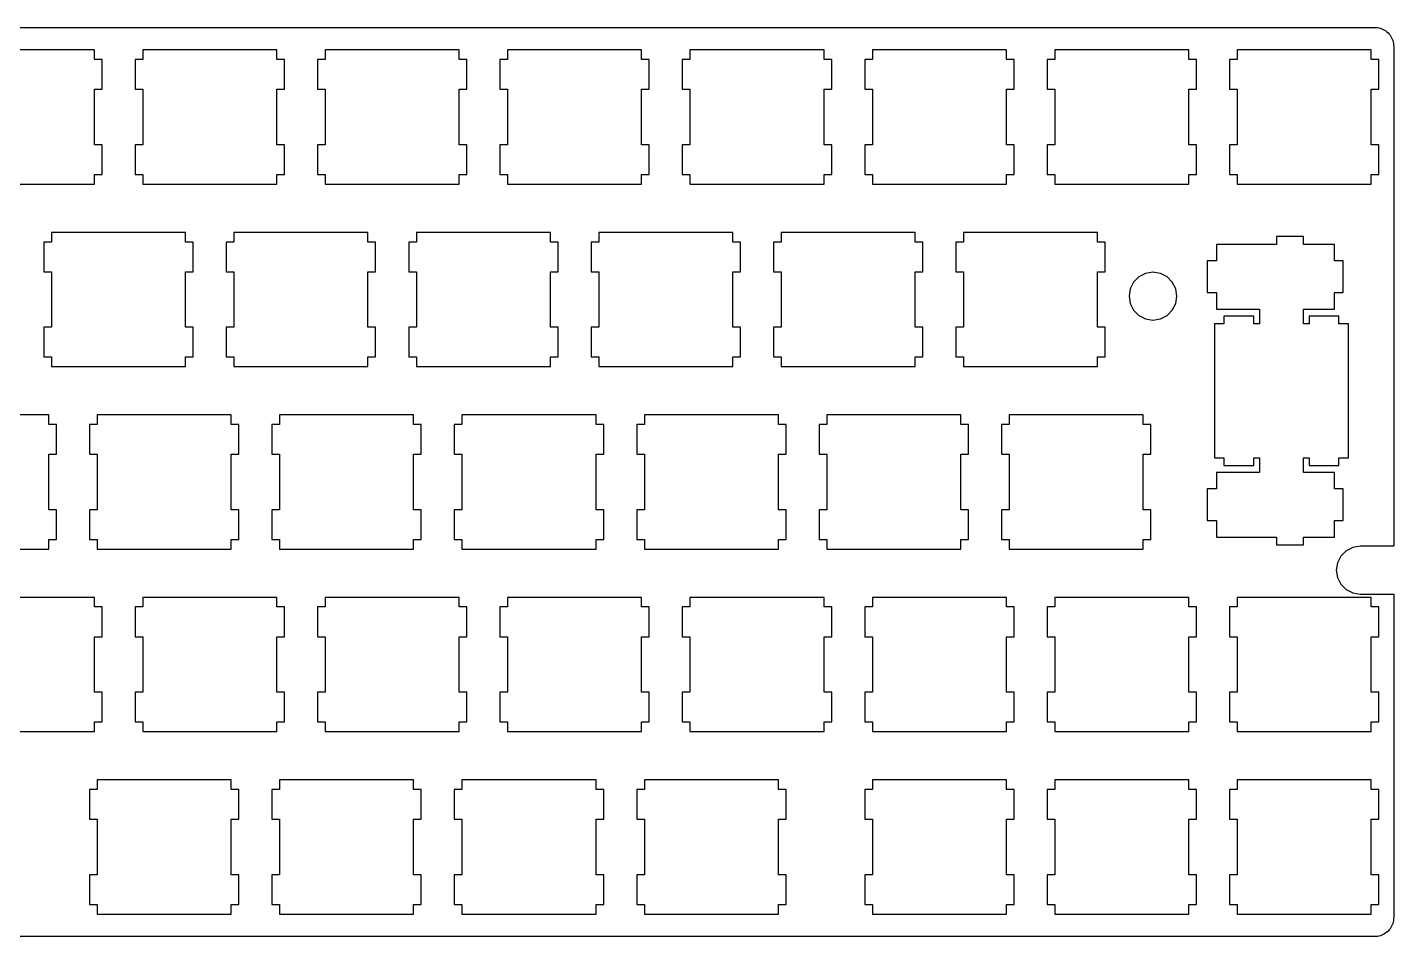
# Model space of a CAD drawing. Extents: x 0 to 285, y 0 to 95.
# Drawn here: x 142.8 to 285.5, y 0.2 to 95.2 of the extents above; entities that cross this region are included whole.
import ezdxf

# ---------------------------------------------------------------- set-up
doc = ezdxf.new("R2010")
doc.units = 0
doc.layers.get('0').update_dxf_attribs({"linetype": 'CONTINUOUS'})

msp = doc.modelspace()

# ---------------------------------------------------------------- linework, layer by layer
at = {"color": 0}
for p, q in [((2.096, 95.1548), (283.471, 95.1548)), ((283.471, 95.1548), (283.626, 95.148)), ((283.626, 95.148), (283.782, 95.1301)), ((283.782, 95.1301), (283.936, 95.0997)), ((283.936, 95.0997), (284.089, 95.057)), ((284.089, 95.057), (284.236, 95.002)), ((284.236, 95.002), (284.377, 94.9371)), ((284.377, 94.9371), (284.514, 94.8602)), ((284.514, 94.8602), (284.645, 94.773)), ((284.645, 94.773), (284.769, 94.6753)), ((284.769, 94.6753), (284.885, 94.5691)), ((284.885, 94.5691), (284.991, 94.4534)), ((284.991, 94.4534), (285.09, 94.331)), ((285.09, 94.331), (285.175, 94.1998)), ((285.175, 94.1998), (285.253, 94.0622)), ((149.783, 92.7929), (135.782, 92.7929)), ((149.783, 91.7924), (149.783, 92.7929)), ((154.831, 92.7929), (154.831, 91.7924)), ((168.832, 92.7929), (154.831, 92.7929)), ((168.832, 91.7924), (168.832, 92.7929)), ((173.882, 92.7929), (173.882, 91.7924)), ((187.883, 92.7929), (173.882, 92.7929)), ((187.883, 91.7924), (187.883, 92.7929)), ((192.931, 92.7929), (192.931, 91.7924)), ((206.932, 92.7929), (192.931, 92.7929)), ((206.932, 91.7924), (206.932, 92.7929)), ((211.982, 92.7929), (211.982, 91.7924)), ((225.983, 92.7929), (211.982, 92.7929)), ((225.983, 91.7924), (225.983, 92.7929)), ((231.032, 92.7929), (231.032, 91.7924)), ((245.033, 92.7929), (231.032, 92.7929)), ((245.033, 91.7924), (245.033, 92.7929)), ((250.081, 92.7929), (250.081, 91.7924)), ((264.082, 92.7929), (250.081, 92.7929)), ((264.082, 91.7924), (264.082, 92.7929)), ((269.131, 92.7929), (269.131, 91.7924)), ((283.132, 92.7929), (269.131, 92.7929)), ((283.132, 91.7924), (283.132, 92.7929)), ((285.253, 94.0622), (285.317, 93.92)), ((285.317, 93.92), (285.373, 93.774)), ((285.373, 93.774), (285.415, 93.6212)), ((285.415, 93.6212), (285.446, 93.4681)), ((285.446, 93.4681), (285.465, 93.3111)), ((285.465, 93.3111), (285.47, 93.1541)), ((285.47, 93.1541), (285.47, 40.991)), ((150.581, 91.7924), (149.783, 91.7924)), ((150.581, 88.6919), (150.581, 91.7924)), ((154.831, 91.7924), (154.033, 91.7924)), ((154.033, 91.7924), (154.033, 88.6919)), ((169.632, 91.7924), (168.832, 91.7924)), ((169.632, 88.6919), (169.632, 91.7924)), ((173.882, 91.7924), (173.082, 91.7924)), ((173.082, 91.7924), (173.082, 88.6919)), ((188.681, 91.7924), (187.883, 91.7924)), ((188.681, 88.6919), (188.681, 91.7924)), ((192.931, 91.7924), (192.133, 91.7924)), ((192.133, 91.7924), (192.133, 88.6919)), ((207.732, 91.7924), (206.932, 91.7924)), ((207.732, 88.6919), (207.732, 91.7924)), ((211.982, 91.7924), (211.182, 91.7924)), ((211.182, 91.7924), (211.182, 88.6919)), ((226.782, 91.7924), (225.983, 91.7924)), ((226.782, 88.6919), (226.782, 91.7924)), ((231.032, 91.7924), (230.233, 91.7924)), ((230.233, 91.7924), (230.233, 88.6919)), ((245.831, 91.7924), (245.033, 91.7924)), ((245.831, 88.6919), (245.831, 91.7924)), ((250.081, 91.7924), (249.283, 91.7924)), ((249.283, 91.7924), (249.283, 88.6919)), ((264.881, 91.7924), (264.082, 91.7924)), ((264.881, 88.6919), (264.881, 91.7924)), ((269.131, 91.7924), (268.332, 91.7924)), ((268.332, 91.7924), (268.332, 88.6919)), ((283.931, 91.7924), (283.132, 91.7924)), ((283.931, 88.6919), (283.931, 91.7924)), ((149.783, 82.8933), (149.783, 88.6919)), ((149.783, 88.6919), (150.581, 88.6919)), ((154.033, 88.6919), (154.831, 88.6919)), ((154.831, 88.6919), (154.831, 82.8933)), ((168.832, 82.8933), (168.832, 88.6919)), ((168.832, 88.6919), (169.632, 88.6919)), ((173.082, 88.6919), (173.882, 88.6919)), ((173.882, 88.6919), (173.882, 82.8933)), ((187.883, 82.8933), (187.883, 88.6919)), ((187.883, 88.6919), (188.681, 88.6919)), ((192.133, 88.6919), (192.931, 88.6919)), ((192.931, 88.6919), (192.931, 82.8933)), ((206.932, 82.8933), (206.932, 88.6919)), ((206.932, 88.6919), (207.732, 88.6919)), ((211.182, 88.6919), (211.982, 88.6919)), ((211.982, 88.6919), (211.982, 82.8933)), ((225.983, 82.8933), (225.983, 88.6919)), ((225.983, 88.6919), (226.782, 88.6919)), ((230.233, 88.6919), (231.032, 88.6919)), ((231.032, 88.6919), (231.032, 82.8933)), ((245.033, 82.8933), (245.033, 88.6919)), ((245.033, 88.6919), (245.831, 88.6919)), ((249.283, 88.6919), (250.081, 88.6919)), ((250.081, 88.6919), (250.081, 82.8933)), ((264.082, 82.8933), (264.082, 88.6919)), ((264.082, 88.6919), (264.881, 88.6919)), ((268.332, 88.6919), (269.131, 88.6919)), ((269.131, 88.6919), (269.131, 82.8933)), ((283.132, 82.8933), (283.132, 88.6919)), ((283.132, 88.6919), (283.931, 88.6919)), ((150.581, 82.8933), (149.783, 82.8933)), ((150.581, 79.7927), (150.581, 82.8933)), ((154.831, 82.8933), (154.033, 82.8933)), ((154.033, 82.8933), (154.033, 79.7927)), ((169.632, 82.8933), (168.832, 82.8933)), ((169.632, 79.7927), (169.632, 82.8933)), ((173.882, 82.8933), (173.082, 82.8933)), ((173.082, 82.8933), (173.082, 79.7927)), ((188.681, 82.8933), (187.883, 82.8933)), ((188.681, 79.7927), (188.681, 82.8933)), ((192.931, 82.8933), (192.133, 82.8933)), ((192.133, 82.8933), (192.133, 79.7927)), ((207.732, 82.8933), (206.932, 82.8933)), ((207.732, 79.7927), (207.732, 82.8933)), ((211.982, 82.8933), (211.182, 82.8933)), ((211.182, 82.8933), (211.182, 79.7927)), ((226.782, 82.8933), (225.983, 82.8933)), ((226.782, 79.7927), (226.782, 82.8933)), ((231.032, 82.8933), (230.233, 82.8933)), ((230.233, 82.8933), (230.233, 79.7927)), ((245.831, 82.8933), (245.033, 82.8933)), ((245.831, 79.7927), (245.831, 82.8933)), ((250.081, 82.8933), (249.283, 82.8933)), ((249.283, 82.8933), (249.283, 79.7927)), ((264.881, 82.8933), (264.082, 82.8933)), ((264.881, 79.7927), (264.881, 82.8933)), ((269.131, 82.8933), (268.332, 82.8933)), ((268.332, 82.8933), (268.332, 79.7927)), ((283.931, 82.8933), (283.132, 82.8933)), ((283.931, 79.7927), (283.931, 82.8933)), ((135.782, 78.7922), (149.783, 78.7922)), ((149.783, 78.7922), (149.783, 79.7927)), ((149.783, 79.7927), (150.581, 79.7927)), ((154.033, 79.7927), (154.831, 79.7927)), ((154.831, 79.7927), (154.831, 78.7922)), ((154.831, 78.7922), (168.832, 78.7922)), ((168.832, 78.7922), (168.832, 79.7927)), ((168.832, 79.7927), (169.632, 79.7927)), ((173.082, 79.7927), (173.882, 79.7927)), ((173.882, 79.7927), (173.882, 78.7922)), ((173.882, 78.7922), (187.883, 78.7922)), ((187.883, 78.7922), (187.883, 79.7927)), ((187.883, 79.7927), (188.681, 79.7927)), ((192.133, 79.7927), (192.931, 79.7927)), ((192.931, 79.7927), (192.931, 78.7922)), ((192.931, 78.7922), (206.932, 78.7922)), ((206.932, 78.7922), (206.932, 79.7927)), ((206.932, 79.7927), (207.732, 79.7927)), ((211.182, 79.7927), (211.982, 79.7927)), ((211.982, 79.7927), (211.982, 78.7922)), ((211.982, 78.7922), (225.983, 78.7922)), ((225.983, 78.7922), (225.983, 79.7927)), ((225.983, 79.7927), (226.782, 79.7927)), ((230.233, 79.7927), (231.032, 79.7927)), ((231.032, 79.7927), (231.032, 78.7922)), ((231.032, 78.7922), (245.033, 78.7922)), ((245.033, 78.7922), (245.033, 79.7927)), ((245.033, 79.7927), (245.831, 79.7927)), ((249.283, 79.7927), (250.081, 79.7927)), ((250.081, 79.7927), (250.081, 78.7922)), ((250.081, 78.7922), (264.082, 78.7922)), ((264.082, 78.7922), (264.082, 79.7927)), ((264.082, 79.7927), (264.881, 79.7927)), ((268.332, 79.7927), (269.131, 79.7927)), ((269.131, 79.7927), (269.131, 78.7922)), ((269.131, 78.7922), (283.132, 78.7922)), ((283.132, 78.7922), (283.132, 79.7927)), ((283.132, 79.7927), (283.931, 79.7927)), ((145.306, 73.7429), (145.306, 72.7424)), ((159.307, 73.7429), (145.306, 73.7429)), ((159.307, 72.7424), (159.307, 73.7429)), ((164.357, 73.7429), (164.357, 72.7424)), ((178.358, 73.7429), (164.357, 73.7429)), ((178.358, 72.7424), (178.358, 73.7429)), ((183.407, 73.7429), (183.407, 72.7424)), ((197.408, 73.7429), (183.407, 73.7429)), ((197.408, 72.7424), (197.408, 73.7429)), ((202.456, 73.7429), (202.456, 72.7424)), ((216.457, 73.7429), (202.456, 73.7429)), ((216.457, 72.7424), (216.457, 73.7429)), ((221.507, 73.7429), (221.507, 72.7424)), ((235.508, 73.7429), (221.507, 73.7429)), ((235.508, 72.7424), (235.508, 73.7429)), ((240.556, 73.7429), (240.556, 72.7424)), ((254.557, 73.7429), (240.556, 73.7429)), ((254.557, 72.7424), (254.557, 73.7429)), ((273.25, 73.3171), (273.25, 72.493)), ((276.05, 73.3171), (273.25, 73.3171)), ((276.05, 72.493), (276.05, 73.3171)), ((145.306, 72.7424), (144.508, 72.7424)), ((144.508, 72.7424), (144.508, 69.6419)), ((160.107, 72.7424), (159.307, 72.7424)), ((160.107, 69.6419), (160.107, 72.7424)), ((164.357, 72.7424), (163.557, 72.7424)), ((163.557, 72.7424), (163.557, 69.6419)), ((179.157, 72.7424), (178.358, 72.7424)), ((179.157, 69.6419), (179.157, 72.7424)), ((183.407, 72.7424), (182.608, 72.7424)), ((182.608, 72.7424), (182.608, 69.6419)), ((198.206, 72.7424), (197.408, 72.7424)), ((198.206, 69.6419), (198.206, 72.7424)), ((202.456, 72.7424), (201.658, 72.7424)), ((201.658, 72.7424), (201.658, 69.6419)), ((217.257, 72.7424), (216.457, 72.7424)), ((217.257, 69.6419), (217.257, 72.7424)), ((221.507, 72.7424), (220.707, 72.7424)), ((220.707, 72.7424), (220.707, 69.6419)), ((236.306, 72.7424), (235.508, 72.7424)), ((236.306, 69.6419), (236.306, 72.7424)), ((240.556, 72.7424), (239.758, 72.7424)), ((239.758, 72.7424), (239.758, 69.6419)), ((255.356, 72.7424), (254.557, 72.7424)), ((255.356, 69.6419), (255.356, 72.7424)), ((273.25, 72.493), (266.981, 72.493)), ((266.981, 72.493), (266.981, 70.7679)), ((279.28, 72.493), (276.05, 72.493)), ((279.28, 70.7679), (279.28, 72.493)), ((266.981, 70.7679), (266, 70.7679)), ((266, 70.7679), (266, 67.4688)), ((280.201, 70.7679), (279.28, 70.7679)), ((280.201, 67.4688), (280.201, 70.7679)), ((144.508, 69.6419), (145.306, 69.6419)), ((145.306, 69.6419), (145.306, 63.8433)), ((159.307, 63.8433), (159.307, 69.6419)), ((159.307, 69.6419), (160.107, 69.6419)), ((163.557, 69.6419), (164.357, 69.6419)), ((164.357, 69.6419), (164.357, 63.8433)), ((178.358, 63.8433), (178.358, 69.6419)), ((178.358, 69.6419), (179.157, 69.6419)), ((182.608, 69.6419), (183.407, 69.6419)), ((183.407, 69.6419), (183.407, 63.8433)), ((197.408, 63.8433), (197.408, 69.6419)), ((197.408, 69.6419), (198.206, 69.6419)), ((201.658, 69.6419), (202.456, 69.6419)), ((202.456, 69.6419), (202.456, 63.8433)), ((216.457, 63.8433), (216.457, 69.6419)), ((216.457, 69.6419), (217.257, 69.6419)), ((220.707, 69.6419), (221.507, 69.6419)), ((221.507, 69.6419), (221.507, 63.8433)), ((235.508, 63.8433), (235.508, 69.6419)), ((235.508, 69.6419), (236.306, 69.6419)), ((239.758, 69.6419), (240.556, 69.6419)), ((240.556, 69.6419), (240.556, 63.8433)), ((254.557, 63.8433), (254.557, 69.6419)), ((254.557, 69.6419), (255.356, 69.6419)), ((258.309, 68.5617), (257.955, 67.8642)), ((258.863, 69.1141), (258.309, 68.5617)), ((259.559, 69.4697), (258.863, 69.1141)), ((260.332, 69.5911), (259.559, 69.4697)), ((261.105, 69.4697), (260.332, 69.5911)), ((261.801, 69.1141), (261.105, 69.4697)), ((262.355, 68.5617), (261.801, 69.1141)), ((262.709, 67.8642), (262.355, 68.5617)), ((257.955, 67.8642), (257.832, 67.0913)), ((257.832, 67.0913), (257.955, 66.3194)), ((262.832, 67.0913), (262.709, 67.8642)), ((262.709, 66.3194), (262.832, 67.0913)), ((266, 67.4688), (266.981, 67.4688)), ((266.981, 67.4688), (266.981, 65.7419)), ((279.28, 65.7419), (279.28, 67.4688)), ((279.28, 67.4688), (280.201, 67.4688)), ((257.955, 66.3194), (258.309, 65.6223)), ((262.355, 65.6223), (262.709, 66.3194)), ((266.981, 65.7419), (271.45, 65.7419)), ((271.45, 65.7419), (271.45, 64.2179)), ((276.05, 64.2179), (276.05, 65.7419)), ((276.05, 65.7419), (279.28, 65.7419)), ((258.309, 65.6223), (258.863, 65.0695)), ((258.863, 65.0695), (259.559, 64.7139)), ((259.559, 64.7139), (260.332, 64.5901)), ((260.332, 64.5901), (261.105, 64.7139)), ((261.105, 64.7139), (261.801, 65.0695)), ((261.801, 65.0695), (262.355, 65.6223)), ((267.75, 64.2179), (266.751, 64.2179)), ((266.751, 64.2179), (266.751, 50.2172)), ((270.851, 65.0173), (267.75, 65.0173)), ((267.75, 65.0173), (267.75, 64.2179)), ((270.851, 64.2179), (270.851, 65.0173)), ((271.45, 64.2179), (270.851, 64.2179)), ((276.651, 64.2179), (276.05, 64.2179)), ((279.75, 65.0173), (276.651, 65.0173)), ((276.651, 65.0173), (276.651, 64.2179)), ((279.75, 64.2179), (279.75, 65.0173)), ((280.75, 64.2179), (279.75, 64.2179)), ((280.75, 50.2172), (280.75, 64.2179)), ((145.306, 63.8433), (144.508, 63.8433)), ((144.508, 63.8433), (144.508, 60.7427)), ((160.107, 63.8433), (159.307, 63.8433)), ((160.107, 60.7427), (160.107, 63.8433)), ((164.357, 63.8433), (163.557, 63.8433)), ((163.557, 63.8433), (163.557, 60.7427)), ((179.157, 63.8433), (178.358, 63.8433)), ((179.157, 60.7427), (179.157, 63.8433)), ((183.407, 63.8433), (182.608, 63.8433)), ((182.608, 63.8433), (182.608, 60.7427)), ((198.206, 63.8433), (197.408, 63.8433)), ((198.206, 60.7427), (198.206, 63.8433)), ((202.456, 63.8433), (201.658, 63.8433)), ((201.658, 63.8433), (201.658, 60.7427)), ((217.257, 63.8433), (216.457, 63.8433)), ((217.257, 60.7427), (217.257, 63.8433)), ((221.507, 63.8433), (220.707, 63.8433)), ((220.707, 63.8433), (220.707, 60.7427)), ((236.306, 63.8433), (235.508, 63.8433)), ((236.306, 60.7427), (236.306, 63.8433)), ((240.556, 63.8433), (239.758, 63.8433)), ((239.758, 63.8433), (239.758, 60.7427)), ((255.356, 63.8433), (254.557, 63.8433)), ((255.356, 60.7427), (255.356, 63.8433)), ((144.508, 60.7427), (145.306, 60.7427)), ((145.306, 60.7427), (145.306, 59.7422)), ((159.307, 59.7422), (159.307, 60.7427)), ((159.307, 60.7427), (160.107, 60.7427)), ((163.557, 60.7427), (164.357, 60.7427)), ((164.357, 60.7427), (164.357, 59.7422)), ((178.358, 59.7422), (178.358, 60.7427)), ((178.358, 60.7427), (179.157, 60.7427)), ((182.608, 60.7427), (183.407, 60.7427)), ((183.407, 60.7427), (183.407, 59.7422)), ((197.408, 59.7422), (197.408, 60.7427)), ((197.408, 60.7427), (198.206, 60.7427)), ((201.658, 60.7427), (202.456, 60.7427)), ((202.456, 60.7427), (202.456, 59.7422)), ((216.457, 59.7422), (216.457, 60.7427)), ((216.457, 60.7427), (217.257, 60.7427)), ((220.707, 60.7427), (221.507, 60.7427)), ((221.507, 60.7427), (221.507, 59.7422)), ((235.508, 59.7422), (235.508, 60.7427)), ((235.508, 60.7427), (236.306, 60.7427)), ((239.758, 60.7427), (240.556, 60.7427)), ((240.556, 60.7427), (240.556, 59.7422)), ((254.557, 59.7422), (254.557, 60.7427)), ((254.557, 60.7427), (255.356, 60.7427)), ((145.306, 59.7422), (159.307, 59.7422)), ((164.357, 59.7422), (178.358, 59.7422)), ((183.407, 59.7422), (197.408, 59.7422)), ((202.456, 59.7422), (216.457, 59.7422)), ((221.507, 59.7422), (235.508, 59.7422)), ((240.556, 59.7422), (254.557, 59.7422)), ((145.019, 54.6915), (131.02, 54.6915)), ((145.019, 53.691), (145.019, 54.6915)), ((150.07, 54.6915), (150.07, 53.691)), ((164.069, 54.6915), (150.07, 54.6915)), ((164.069, 53.691), (164.069, 54.6915)), ((169.121, 54.6915), (169.121, 53.691)), ((183.121, 54.6915), (169.121, 54.6915)), ((183.121, 53.691), (183.121, 54.6915)), ((188.17, 54.6915), (188.17, 53.691)), ((202.169, 54.6915), (188.17, 54.6915)), ((202.169, 53.691), (202.169, 54.6915)), ((207.221, 54.6915), (207.221, 53.691)), ((221.221, 54.6915), (207.221, 54.6915)), ((221.221, 53.691), (221.221, 54.6915)), ((226.271, 54.6915), (226.271, 53.691)), ((240.271, 54.6915), (226.271, 54.6915)), ((240.271, 53.691), (240.271, 54.6915)), ((245.32, 54.6915), (245.32, 53.691)), ((259.319, 54.6915), (245.32, 54.6915)), ((259.319, 53.691), (259.319, 54.6915)), ((145.82, 53.691), (145.019, 53.691)), ((145.82, 50.5919), (145.82, 53.691)), ((150.07, 53.691), (149.269, 53.691)), ((149.269, 53.691), (149.269, 50.5919)), ((164.87, 53.691), (164.069, 53.691)), ((164.87, 50.5919), (164.87, 53.691)), ((169.121, 53.691), (168.319, 53.691)), ((168.319, 53.691), (168.319, 50.5919)), ((183.92, 53.691), (183.121, 53.691)), ((183.92, 50.5919), (183.92, 53.691)), ((188.17, 53.691), (187.371, 53.691)), ((187.371, 53.691), (187.371, 50.5919)), ((202.97, 53.691), (202.169, 53.691)), ((202.97, 50.5919), (202.97, 53.691)), ((207.221, 53.691), (206.419, 53.691)), ((206.419, 53.691), (206.419, 50.5919)), ((222.02, 53.691), (221.221, 53.691)), ((222.02, 50.5919), (222.02, 53.691)), ((226.271, 53.691), (225.471, 53.691)), ((225.471, 53.691), (225.471, 50.5919)), ((241.07, 53.691), (240.271, 53.691)), ((241.07, 50.5919), (241.07, 53.691)), ((245.32, 53.691), (244.521, 53.691)), ((244.521, 53.691), (244.521, 50.5919)), ((260.12, 53.691), (259.319, 53.691)), ((260.12, 50.5919), (260.12, 53.691)), ((145.019, 44.7918), (145.019, 50.5919)), ((145.019, 50.5919), (145.82, 50.5919)), ((149.269, 50.5919), (150.07, 50.5919)), ((150.07, 50.5919), (150.07, 44.7918)), ((164.069, 44.7918), (164.069, 50.5919)), ((164.069, 50.5919), (164.87, 50.5919)), ((168.319, 50.5919), (169.121, 50.5919)), ((169.121, 50.5919), (169.121, 44.7918)), ((183.121, 44.7918), (183.121, 50.5919)), ((183.121, 50.5919), (183.92, 50.5919)), ((187.371, 50.5919), (188.17, 50.5919)), ((188.17, 50.5919), (188.17, 44.7918)), ((202.169, 44.7918), (202.169, 50.5919)), ((202.169, 50.5919), (202.97, 50.5919)), ((206.419, 50.5919), (207.221, 50.5919)), ((207.221, 50.5919), (207.221, 44.7918)), ((221.221, 44.7918), (221.221, 50.5919)), ((221.221, 50.5919), (222.02, 50.5919)), ((225.471, 50.5919), (226.271, 50.5919)), ((226.271, 50.5919), (226.271, 44.7918)), ((240.271, 44.7918), (240.271, 50.5919)), ((240.271, 50.5919), (241.07, 50.5919)), ((244.521, 50.5919), (245.32, 50.5919)), ((245.32, 50.5919), (245.32, 44.7918)), ((259.319, 44.7918), (259.319, 50.5919)), ((259.319, 50.5919), (260.12, 50.5919)), ((266.751, 50.2172), (267.75, 50.2172)), ((267.75, 50.2172), (267.75, 49.4164)), ((270.851, 49.4164), (270.851, 50.2172)), ((270.851, 50.2172), (271.45, 50.2172)), ((271.45, 50.2172), (271.45, 48.6914)), ((276.05, 48.6914), (276.05, 50.2172)), ((276.05, 50.2172), (276.651, 50.2172)), ((276.651, 50.2172), (276.651, 49.4164)), ((279.75, 49.4164), (279.75, 50.2172)), ((279.75, 50.2172), (280.75, 50.2172)), ((271.45, 48.6914), (266.981, 48.6914)), ((266.981, 48.6914), (266.981, 46.9678)), ((267.75, 49.4164), (270.851, 49.4164)), ((279.28, 48.6914), (276.05, 48.6914)), ((276.651, 49.4164), (279.75, 49.4164)), ((279.28, 46.9678), (279.28, 48.6914)), ((266.981, 46.9678), (266, 46.9678)), ((266, 46.9678), (266, 43.6658)), ((280.201, 46.9678), (279.28, 46.9678)), ((280.201, 43.6658), (280.201, 46.9678)), ((145.82, 44.7918), (145.019, 44.7918)), ((145.82, 41.6913), (145.82, 44.7918)), ((150.07, 44.7918), (149.269, 44.7918)), ((149.269, 44.7918), (149.269, 41.6913)), ((164.87, 44.7918), (164.069, 44.7918)), ((164.87, 41.6913), (164.87, 44.7918)), ((169.121, 44.7918), (168.319, 44.7918)), ((168.319, 44.7918), (168.319, 41.6913)), ((183.92, 44.7918), (183.121, 44.7918)), ((183.92, 41.6913), (183.92, 44.7918)), ((188.17, 44.7918), (187.371, 44.7918)), ((187.371, 44.7918), (187.371, 41.6913)), ((202.97, 44.7918), (202.169, 44.7918)), ((202.97, 41.6913), (202.97, 44.7918)), ((207.221, 44.7918), (206.419, 44.7918)), ((206.419, 44.7918), (206.419, 41.6913)), ((222.02, 44.7918), (221.221, 44.7918)), ((222.02, 41.6913), (222.02, 44.7918)), ((226.271, 44.7918), (225.471, 44.7918)), ((225.471, 44.7918), (225.471, 41.6913)), ((241.07, 44.7918), (240.271, 44.7918)), ((241.07, 41.6913), (241.07, 44.7918)), ((245.32, 44.7918), (244.521, 44.7918)), ((244.521, 44.7918), (244.521, 41.6913)), ((260.12, 44.7918), (259.319, 44.7918)), ((260.12, 41.6913), (260.12, 44.7918)), ((266, 43.6658), (266.981, 43.6658)), ((266.981, 43.6658), (266.981, 41.9421)), ((279.28, 41.9421), (279.28, 43.6658)), ((279.28, 43.6658), (280.201, 43.6658)), ((145.019, 40.6922), (145.019, 41.6913)), ((145.019, 41.6913), (145.82, 41.6913)), ((149.269, 41.6913), (150.07, 41.6913)), ((150.07, 41.6913), (150.07, 40.6922)), ((164.069, 40.6922), (164.069, 41.6913)), ((164.069, 41.6913), (164.87, 41.6913)), ((168.319, 41.6913), (169.121, 41.6913)), ((169.121, 41.6913), (169.121, 40.6922)), ((183.121, 40.6922), (183.121, 41.6913)), ((183.121, 41.6913), (183.92, 41.6913)), ((187.371, 41.6913), (188.17, 41.6913)), ((188.17, 41.6913), (188.17, 40.6922)), ((202.169, 40.6922), (202.169, 41.6913)), ((202.169, 41.6913), (202.97, 41.6913)), ((206.419, 41.6913), (207.221, 41.6913)), ((207.221, 41.6913), (207.221, 40.6922)), ((221.221, 40.6922), (221.221, 41.6913)), ((221.221, 41.6913), (222.02, 41.6913)), ((225.471, 41.6913), (226.271, 41.6913)), ((226.271, 41.6913), (226.271, 40.6922)), ((240.271, 40.6922), (240.271, 41.6913)), ((240.271, 41.6913), (241.07, 41.6913)), ((244.521, 41.6913), (245.32, 41.6913)), ((245.32, 41.6913), (245.32, 40.6922)), ((259.319, 40.6922), (259.319, 41.6913)), ((259.319, 41.6913), (260.12, 41.6913)), ((266.981, 41.9421), (273.25, 41.9421)), ((273.25, 41.9421), (273.25, 41.118)), ((276.05, 41.118), (276.05, 41.9421)), ((276.05, 41.9421), (279.28, 41.9421)), ((131.02, 40.6922), (145.019, 40.6922)), ((150.07, 40.6922), (164.069, 40.6922)), ((169.121, 40.6922), (183.121, 40.6922)), ((188.17, 40.6922), (202.169, 40.6922)), ((207.221, 40.6922), (221.221, 40.6922)), ((226.271, 40.6922), (240.271, 40.6922)), ((245.32, 40.6922), (259.319, 40.6922)), ((273.25, 41.118), (276.05, 41.118)), ((279.947, 39.9616), (279.593, 39.2645)), ((280.501, 40.5144), (279.947, 39.9616)), ((281.197, 40.87), (280.501, 40.5144)), ((281.97, 40.991), (281.197, 40.87)), ((285.47, 40.991), (281.97, 40.991)), ((279.593, 39.2645), (279.47, 38.4926)), ((279.47, 38.4926), (279.593, 37.7183)), ((279.593, 37.7183), (279.947, 37.0223)), ((279.947, 37.0223), (280.501, 36.4684)), ((280.501, 36.4684), (281.197, 36.1128)), ((281.197, 36.1128), (281.97, 35.9914)), ((281.97, 35.9914), (285.47, 35.9914)), ((285.47, 35.9914), (285.47, 2.22691)), ((149.783, 35.6429), (135.782, 35.6429)), ((149.783, 34.6425), (149.783, 35.6429)), ((150.581, 34.6425), (149.783, 34.6425)), ((150.581, 31.5419), (150.581, 34.6425)), ((154.831, 34.6425), (154.033, 34.6425)), ((154.033, 34.6425), (154.033, 31.5419)), ((154.831, 35.6429), (154.831, 34.6425)), ((168.832, 35.6429), (154.831, 35.6429)), ((168.832, 34.6425), (168.832, 35.6429)), ((169.632, 34.6425), (168.832, 34.6425)), ((169.632, 31.5419), (169.632, 34.6425)), ((173.882, 34.6425), (173.082, 34.6425)), ((173.082, 34.6425), (173.082, 31.5419)), ((173.882, 35.6429), (173.882, 34.6425)), ((187.883, 35.6429), (173.882, 35.6429)), ((187.883, 34.6425), (187.883, 35.6429)), ((188.681, 34.6425), (187.883, 34.6425)), ((188.681, 31.5419), (188.681, 34.6425)), ((192.931, 34.6425), (192.133, 34.6425)), ((192.133, 34.6425), (192.133, 31.5419)), ((192.931, 35.6429), (192.931, 34.6425)), ((206.932, 35.6429), (192.931, 35.6429)), ((206.932, 34.6425), (206.932, 35.6429)), ((207.732, 34.6425), (206.932, 34.6425)), ((207.732, 31.5419), (207.732, 34.6425)), ((211.982, 34.6425), (211.182, 34.6425)), ((211.182, 34.6425), (211.182, 31.5419)), ((211.982, 35.6429), (211.982, 34.6425)), ((225.983, 35.6429), (211.982, 35.6429)), ((225.983, 34.6425), (225.983, 35.6429)), ((226.782, 34.6425), (225.983, 34.6425)), ((226.782, 31.5419), (226.782, 34.6425)), ((231.032, 34.6425), (230.233, 34.6425)), ((230.233, 34.6425), (230.233, 31.5419)), ((231.032, 35.6429), (231.032, 34.6425)), ((245.033, 35.6429), (231.032, 35.6429)), ((245.033, 34.6425), (245.033, 35.6429)), ((245.831, 34.6425), (245.033, 34.6425)), ((245.831, 31.5419), (245.831, 34.6425)), ((250.081, 34.6425), (249.283, 34.6425)), ((249.283, 34.6425), (249.283, 31.5419)), ((250.081, 35.6429), (250.081, 34.6425)), ((264.082, 35.6429), (250.081, 35.6429)), ((264.082, 34.6425), (264.082, 35.6429)), ((264.881, 34.6425), (264.082, 34.6425)), ((264.881, 31.5419), (264.881, 34.6425)), ((269.131, 34.6425), (268.332, 34.6425)), ((268.332, 34.6425), (268.332, 31.5419)), ((269.131, 35.6429), (269.131, 34.6425)), ((283.132, 35.6429), (269.131, 35.6429)), ((283.132, 34.6425), (283.132, 35.6429)), ((283.931, 34.6425), (283.132, 34.6425)), ((283.931, 31.5419), (283.931, 34.6425)), ((149.783, 25.7418), (149.783, 31.5419)), ((149.783, 31.5419), (150.581, 31.5419)), ((154.033, 31.5419), (154.831, 31.5419)), ((154.831, 31.5419), (154.831, 25.7418)), ((168.832, 25.7418), (168.832, 31.5419)), ((168.832, 31.5419), (169.632, 31.5419)), ((173.082, 31.5419), (173.882, 31.5419)), ((173.882, 31.5419), (173.882, 25.7418)), ((187.883, 25.7418), (187.883, 31.5419)), ((187.883, 31.5419), (188.681, 31.5419)), ((192.133, 31.5419), (192.931, 31.5419)), ((192.931, 31.5419), (192.931, 25.7418)), ((206.932, 25.7418), (206.932, 31.5419)), ((206.932, 31.5419), (207.732, 31.5419)), ((211.182, 31.5419), (211.982, 31.5419)), ((211.982, 31.5419), (211.982, 25.7418)), ((225.983, 25.7418), (225.983, 31.5419)), ((225.983, 31.5419), (226.782, 31.5419)), ((230.233, 31.5419), (231.032, 31.5419)), ((231.032, 31.5419), (231.032, 25.7418)), ((245.033, 25.7418), (245.033, 31.5419)), ((245.033, 31.5419), (245.831, 31.5419)), ((249.283, 31.5419), (250.081, 31.5419)), ((250.081, 31.5419), (250.081, 25.7418)), ((264.082, 25.7418), (264.082, 31.5419)), ((264.082, 31.5419), (264.881, 31.5419)), ((268.332, 31.5419), (269.131, 31.5419)), ((269.131, 31.5419), (269.131, 25.7418)), ((283.132, 25.7418), (283.132, 31.5419)), ((283.132, 31.5419), (283.931, 31.5419)), ((150.581, 25.7418), (149.783, 25.7418)), ((150.581, 22.6425), (150.581, 25.7418)), ((154.831, 25.7418), (154.033, 25.7418)), ((154.033, 25.7418), (154.033, 22.6425)), ((169.632, 25.7418), (168.832, 25.7418)), ((169.632, 22.6425), (169.632, 25.7418)), ((173.882, 25.7418), (173.082, 25.7418)), ((173.082, 25.7418), (173.082, 22.6425)), ((188.681, 25.7418), (187.883, 25.7418)), ((188.681, 22.6425), (188.681, 25.7418)), ((192.931, 25.7418), (192.133, 25.7418)), ((192.133, 25.7418), (192.133, 22.6425)), ((207.732, 25.7418), (206.932, 25.7418)), ((207.732, 22.6425), (207.732, 25.7418)), ((211.982, 25.7418), (211.182, 25.7418)), ((211.182, 25.7418), (211.182, 22.6425)), ((226.782, 25.7418), (225.983, 25.7418)), ((226.782, 22.6425), (226.782, 25.7418)), ((231.032, 25.7418), (230.233, 25.7418)), ((230.233, 25.7418), (230.233, 22.6425)), ((245.831, 25.7418), (245.033, 25.7418)), ((245.831, 22.6425), (245.831, 25.7418)), ((250.081, 25.7418), (249.283, 25.7418)), ((249.283, 25.7418), (249.283, 22.6425)), ((264.881, 25.7418), (264.082, 25.7418)), ((264.881, 22.6425), (264.881, 25.7418)), ((269.131, 25.7418), (268.332, 25.7418)), ((268.332, 25.7418), (268.332, 22.6425)), ((283.931, 25.7418), (283.132, 25.7418)), ((283.931, 22.6425), (283.931, 25.7418)), ((135.782, 21.6421), (149.783, 21.6421)), ((149.783, 21.6421), (149.783, 22.6425)), ((149.783, 22.6425), (150.581, 22.6425)), ((154.033, 22.6425), (154.831, 22.6425)), ((154.831, 22.6425), (154.831, 21.6421)), ((154.831, 21.6421), (168.832, 21.6421)), ((168.832, 21.6421), (168.832, 22.6425)), ((168.832, 22.6425), (169.632, 22.6425)), ((173.082, 22.6425), (173.882, 22.6425)), ((173.882, 22.6425), (173.882, 21.6421)), ((173.882, 21.6421), (187.883, 21.6421)), ((187.883, 21.6421), (187.883, 22.6425)), ((187.883, 22.6425), (188.681, 22.6425)), ((192.133, 22.6425), (192.931, 22.6425)), ((192.931, 22.6425), (192.931, 21.6421)), ((192.931, 21.6421), (206.932, 21.6421)), ((206.932, 21.6421), (206.932, 22.6425)), ((206.932, 22.6425), (207.732, 22.6425)), ((211.182, 22.6425), (211.982, 22.6425)), ((211.982, 22.6425), (211.982, 21.6421)), ((211.982, 21.6421), (225.983, 21.6421)), ((225.983, 21.6421), (225.983, 22.6425)), ((225.983, 22.6425), (226.782, 22.6425)), ((230.233, 22.6425), (231.032, 22.6425)), ((231.032, 22.6425), (231.032, 21.6421)), ((231.032, 21.6421), (245.033, 21.6421)), ((245.033, 21.6421), (245.033, 22.6425)), ((245.033, 22.6425), (245.831, 22.6425)), ((249.283, 22.6425), (250.081, 22.6425)), ((250.081, 22.6425), (250.081, 21.6421)), ((250.081, 21.6421), (264.082, 21.6421)), ((264.082, 21.6421), (264.082, 22.6425)), ((264.082, 22.6425), (264.881, 22.6425)), ((268.332, 22.6425), (269.131, 22.6425)), ((269.131, 22.6425), (269.131, 21.6421)), ((269.131, 21.6421), (283.132, 21.6421)), ((283.132, 21.6421), (283.132, 22.6425)), ((283.132, 22.6425), (283.931, 22.6425)), ((150.07, 16.593), (150.07, 15.5925)), ((164.069, 16.593), (150.07, 16.593)), ((164.069, 15.5925), (164.069, 16.593)), ((169.121, 16.593), (169.121, 15.5925)), ((183.121, 16.593), (169.121, 16.593)), ((183.121, 15.5925), (183.121, 16.593)), ((188.17, 16.593), (188.17, 15.5925)), ((202.169, 16.593), (188.17, 16.593)), ((202.169, 15.5925), (202.169, 16.593)), ((207.221, 16.593), (207.221, 15.5925)), ((221.221, 16.593), (207.221, 16.593)), ((221.221, 15.5925), (221.221, 16.593)), ((231.032, 16.593), (231.032, 15.5925)), ((245.033, 16.593), (231.032, 16.593)), ((245.033, 15.5925), (245.033, 16.593)), ((250.081, 16.593), (250.081, 15.5925)), ((264.082, 16.593), (250.081, 16.593)), ((264.082, 15.5925), (264.082, 16.593)), ((269.131, 16.593), (269.131, 15.5925)), ((283.132, 16.593), (269.131, 16.593)), ((283.132, 15.5925), (283.132, 16.593)), ((150.07, 15.5925), (149.269, 15.5925)), ((149.269, 15.5925), (149.269, 12.4919)), ((164.87, 15.5925), (164.069, 15.5925)), ((164.87, 12.4919), (164.87, 15.5925)), ((169.121, 15.5925), (168.319, 15.5925)), ((168.319, 15.5925), (168.319, 12.4919)), ((183.92, 15.5925), (183.121, 15.5925)), ((183.92, 12.4919), (183.92, 15.5925)), ((188.17, 15.5925), (187.371, 15.5925)), ((187.371, 15.5925), (187.371, 12.4919)), ((202.97, 15.5925), (202.169, 15.5925)), ((202.97, 12.4919), (202.97, 15.5925)), ((207.221, 15.5925), (206.419, 15.5925)), ((206.419, 15.5925), (206.419, 12.4919)), ((222.02, 15.5925), (221.221, 15.5925)), ((222.02, 12.4919), (222.02, 15.5925)), ((231.032, 15.5925), (230.233, 15.5925)), ((230.233, 15.5925), (230.233, 12.4919)), ((245.831, 15.5925), (245.033, 15.5925)), ((245.831, 12.4919), (245.831, 15.5925)), ((250.081, 15.5925), (249.283, 15.5925)), ((249.283, 15.5925), (249.283, 12.4919)), ((264.881, 15.5925), (264.082, 15.5925)), ((264.881, 12.4919), (264.881, 15.5925)), ((269.131, 15.5925), (268.332, 15.5925)), ((268.332, 15.5925), (268.332, 12.4919)), ((283.931, 15.5925), (283.132, 15.5925)), ((283.931, 12.4919), (283.931, 15.5925)), ((149.269, 12.4919), (150.07, 12.4919)), ((150.07, 12.4919), (150.07, 6.69177)), ((164.069, 6.69177), (164.069, 12.4919)), ((164.069, 12.4919), (164.87, 12.4919)), ((168.319, 12.4919), (169.121, 12.4919)), ((169.121, 12.4919), (169.121, 6.69177)), ((183.121, 6.69177), (183.121, 12.4919)), ((183.121, 12.4919), (183.92, 12.4919)), ((187.371, 12.4919), (188.17, 12.4919)), ((188.17, 12.4919), (188.17, 6.69177)), ((202.169, 6.69177), (202.169, 12.4919)), ((202.169, 12.4919), (202.97, 12.4919)), ((206.419, 12.4919), (207.221, 12.4919)), ((207.221, 12.4919), (207.221, 6.69177)), ((221.221, 6.69177), (221.221, 12.4919)), ((221.221, 12.4919), (222.02, 12.4919)), ((230.233, 12.4919), (231.032, 12.4919)), ((231.032, 12.4919), (231.032, 6.69177)), ((245.033, 6.69177), (245.033, 12.4919)), ((245.033, 12.4919), (245.831, 12.4919)), ((249.283, 12.4919), (250.081, 12.4919)), ((250.081, 12.4919), (250.081, 6.69177)), ((264.082, 6.69177), (264.082, 12.4919)), ((264.082, 12.4919), (264.881, 12.4919)), ((268.332, 12.4919), (269.131, 12.4919)), ((269.131, 12.4919), (269.131, 6.69177)), ((283.132, 6.69177), (283.132, 12.4919)), ((283.132, 12.4919), (283.931, 12.4919)), ((150.07, 6.69177), (149.269, 6.69177)), ((149.269, 6.69177), (149.269, 3.59255)), ((164.87, 6.69177), (164.069, 6.69177)), ((164.87, 3.59255), (164.87, 6.69177)), ((169.121, 6.69177), (168.319, 6.69177)), ((168.319, 6.69177), (168.319, 3.59255)), ((183.92, 6.69177), (183.121, 6.69177)), ((183.92, 3.59255), (183.92, 6.69177)), ((188.17, 6.69177), (187.371, 6.69177)), ((187.371, 6.69177), (187.371, 3.59255)), ((202.97, 6.69177), (202.169, 6.69177)), ((202.97, 3.59255), (202.97, 6.69177)), ((207.221, 6.69177), (206.419, 6.69177)), ((206.419, 6.69177), (206.419, 3.59255)), ((222.02, 6.69177), (221.221, 6.69177)), ((222.02, 3.59255), (222.02, 6.69177)), ((231.032, 6.69177), (230.233, 6.69177)), ((230.233, 6.69177), (230.233, 3.59255)), ((245.831, 6.69177), (245.033, 6.69177)), ((245.831, 3.59255), (245.831, 6.69177)), ((250.081, 6.69177), (249.283, 6.69177)), ((249.283, 6.69177), (249.283, 3.59255)), ((264.881, 6.69177), (264.082, 6.69177)), ((264.881, 3.59255), (264.881, 6.69177)), ((269.131, 6.69177), (268.332, 6.69177)), ((268.332, 6.69177), (268.332, 3.59255)), ((283.931, 6.69177), (283.132, 6.69177)), ((283.931, 3.59255), (283.931, 6.69177)), ((149.269, 3.59255), (150.07, 3.59255)), ((150.07, 3.59255), (150.07, 2.59209)), ((164.069, 2.59209), (164.069, 3.59255)), ((164.069, 3.59255), (164.87, 3.59255)), ((168.319, 3.59255), (169.121, 3.59255)), ((169.121, 3.59255), (169.121, 2.59209)), ((183.121, 2.59209), (183.121, 3.59255)), ((183.121, 3.59255), (183.92, 3.59255)), ((187.371, 3.59255), (188.17, 3.59255)), ((188.17, 3.59255), (188.17, 2.59209)), ((202.169, 2.59209), (202.169, 3.59255)), ((202.169, 3.59255), (202.97, 3.59255)), ((206.419, 3.59255), (207.221, 3.59255)), ((207.221, 3.59255), (207.221, 2.59209)), ((221.221, 2.59209), (221.221, 3.59255)), ((221.221, 3.59255), (222.02, 3.59255)), ((230.233, 3.59255), (231.032, 3.59255)), ((231.032, 3.59255), (231.032, 2.59209)), ((245.033, 2.59209), (245.033, 3.59255)), ((245.033, 3.59255), (245.831, 3.59255)), ((249.283, 3.59255), (250.081, 3.59255)), ((250.081, 3.59255), (250.081, 2.59209)), ((264.082, 2.59209), (264.082, 3.59255)), ((264.082, 3.59255), (264.881, 3.59255)), ((268.332, 3.59255), (269.131, 3.59255)), ((269.131, 3.59255), (269.131, 2.59209)), ((283.132, 2.59209), (283.132, 3.59255)), ((283.132, 3.59255), (283.931, 3.59255)), ((150.07, 2.59209), (164.069, 2.59209)), ((169.121, 2.59209), (183.121, 2.59209)), ((188.17, 2.59209), (202.169, 2.59209)), ((207.221, 2.59209), (221.221, 2.59209)), ((231.032, 2.59209), (245.033, 2.59209)), ((250.081, 2.59209), (264.082, 2.59209)), ((269.131, 2.59209), (283.132, 2.59209)), ((285.317, 1.4621), (285.253, 1.32154)), ((285.373, 1.61093), (285.317, 1.4621)), ((285.415, 1.76251), (285.373, 1.61093)), ((285.446, 1.91685), (285.415, 1.76251)), ((285.465, 2.07257), (285.446, 1.91685)), ((285.47, 2.22691), (285.465, 2.07257)), ((283.471, 0.23013), (2.096, 0.22738)), ((283.626, 0.23564), (283.471, 0.23013)), ((283.782, 0.25356), (283.626, 0.23564)), ((283.936, 0.28388), (283.782, 0.25356)), ((284.089, 0.32522), (283.936, 0.28388)), ((284.236, 0.38172), (284.089, 0.32522)), ((284.377, 0.44649), (284.236, 0.38172)), ((284.514, 0.52366), (284.377, 0.44649)), ((284.645, 0.61047), (284.514, 0.52366)), ((284.769, 0.70831), (284.645, 0.61047)), ((284.885, 0.81304), (284.769, 0.70831)), ((284.991, 0.93018), (284.885, 0.81304)), ((285.09, 1.0542), (284.991, 0.93018)), ((285.175, 1.18511), (285.09, 1.0542)), ((285.253, 1.32154), (285.175, 1.18511))]:
    msp.add_line(p, q, dxfattribs=at)

doc.saveas('drawing.dxf')
